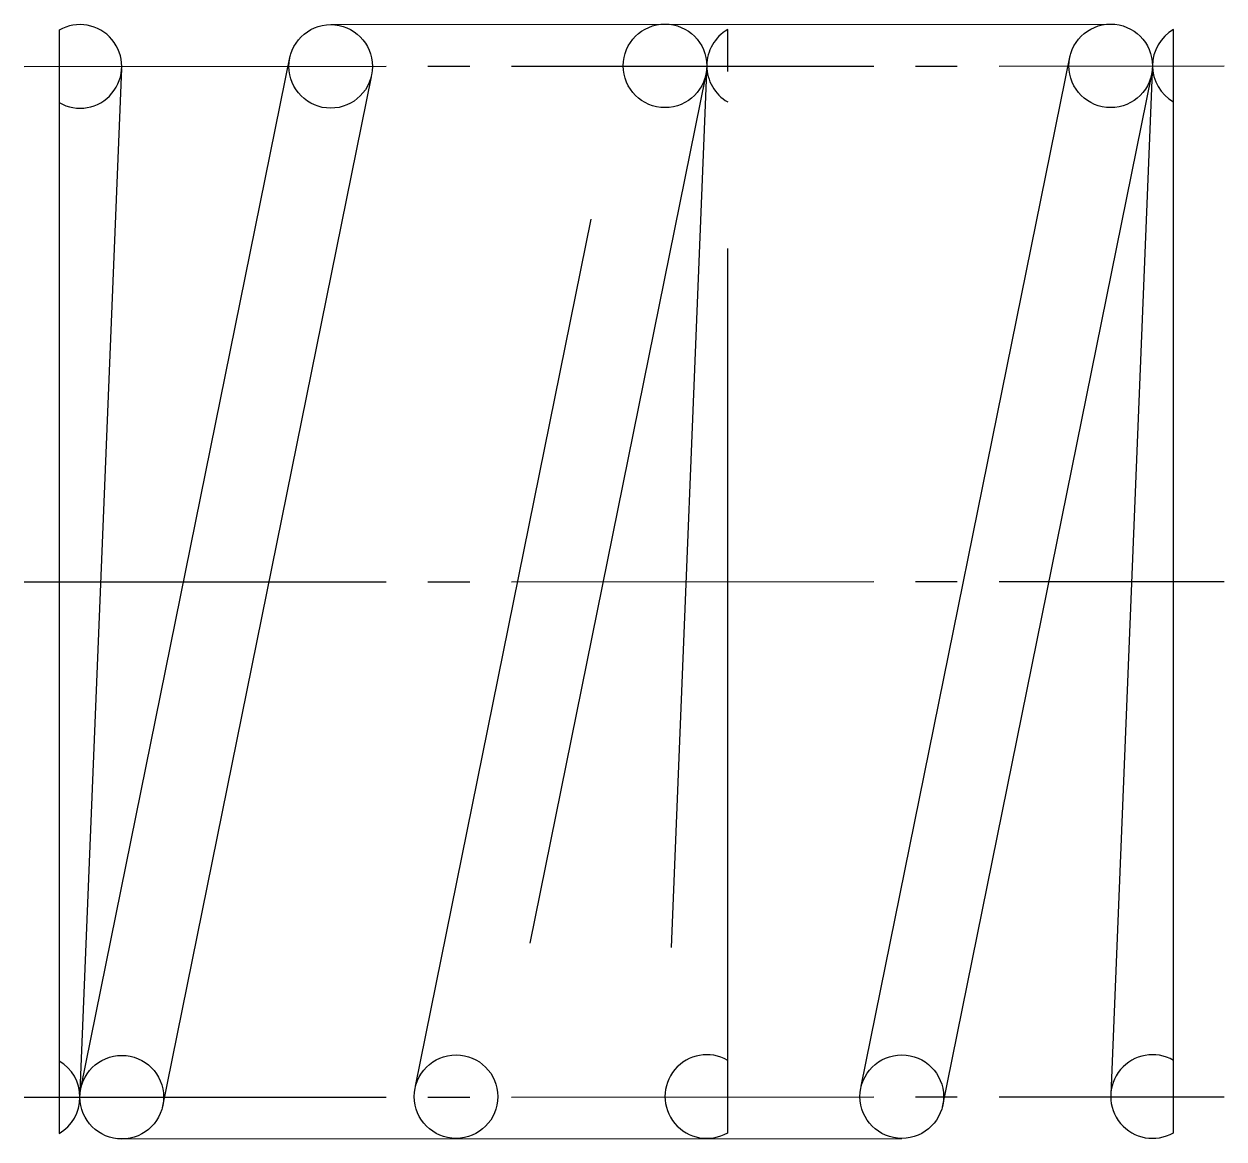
# Model space of a CAD drawing. Extents: x 2.5 to 40.7, y 2.5 to 34.2.
# Drawn here: x 29.95 to 40.72, y 24.19 to 34.2 of the extents above; entities outside this region: 2.
import ezdxf

# ---------------------------------------------------------------- set-up
doc = ezdxf.new("R2010")
doc.units = 0
doc.header["$LTSCALE"] = 0.25
doc.linetypes.add('CENTER', pattern=[17.5, 13, -1.5, 1.5, -1.5])
doc.linetypes.add('PHANTOM', pattern=[63.5, 31.75, -6.35, 6.35, -6.35, 6.35, -6.35])
doc.layers.get('0').update_dxf_attribs({"linetype": 'CONTINUOUS'})
doc.layers.add('CENTER', color=1, linetype='CENTER')

msp = doc.modelspace()

# ---------------------------------------------------------------- linework, layer by layer
for p, q in [((30.268, 34.146), (30.268, 24.243)), ((40.268, 24.246), (40.268, 34.148)), ((30.467, 24.662), (32.342, 33.912)), ((37.467, 24.667), (39.342, 33.917)), ((40.081, 33.843), (39.706, 24.593)), ((30.455, 24.548), (30.83, 33.798)), ((33.068, 33.724), (31.193, 24.474)), ((40.068, 33.73), (38.193, 24.479)), ((32.58, 24.194), (32.58, 24.194)), ((34.33, 24.196), (34.33, 24.196))]:
    msp.add_line(p, q)
at = {"color": 3, "linetype": 'PHANTOM'}
for p, q in [((32.705, 34.193), (39.705, 34.198)), ((36.268, 24.246), (36.268, 34.148)), ((33.467, 24.667), (35.342, 33.917)), ((36.081, 33.843), (35.706, 24.593)), ((36.068, 33.73), (34.193, 24.479)), ((30.83, 24.193), (37.83, 24.198))]:
    msp.add_line(p, q, dxfattribs=at)
for centre in [(32.705, 33.818), (39.705, 33.823), (30.83, 24.568), (37.83, 24.573)]:
    msp.add_circle(centre, 0.375)
for centre in [(35.705, 33.823), (33.83, 24.573)]:
    msp.add_circle(centre, 0.375, dxfattribs=at)
for centre, start, end in [((30.455, 33.818), 240, 120), ((40.455, 33.824), 120, 240), ((30.08, 24.568), 300, 60), ((40.08, 24.574), 60, 300)]:
    msp.add_arc(centre, 0.375, start, end)
for centre, start, end in [((36.455, 33.824), 120, 240), ((36.08, 24.574), 60, 300)]:
    msp.add_arc(centre, 0.375, start, end, dxfattribs=at)
at = {"layer": 'CENTER', "color": 1, "linetype": 'CENTER'}
for p, q in [((29.953, 33.818), (40.722, 33.822)), ((29.953, 29.193), (40.722, 29.195)), ((29.953, 24.568), (40.722, 24.572))]:
    msp.add_line(p, q, dxfattribs=at)

# ---------------------------------------------------------------- texts
for s, p in [('WL10-10', (2.5, 6.25)), ('WL10', (2.5, 2.5))]:
    msp.add_text(s, height=1).set_placement(p)

doc.saveas('drawing.dxf')
